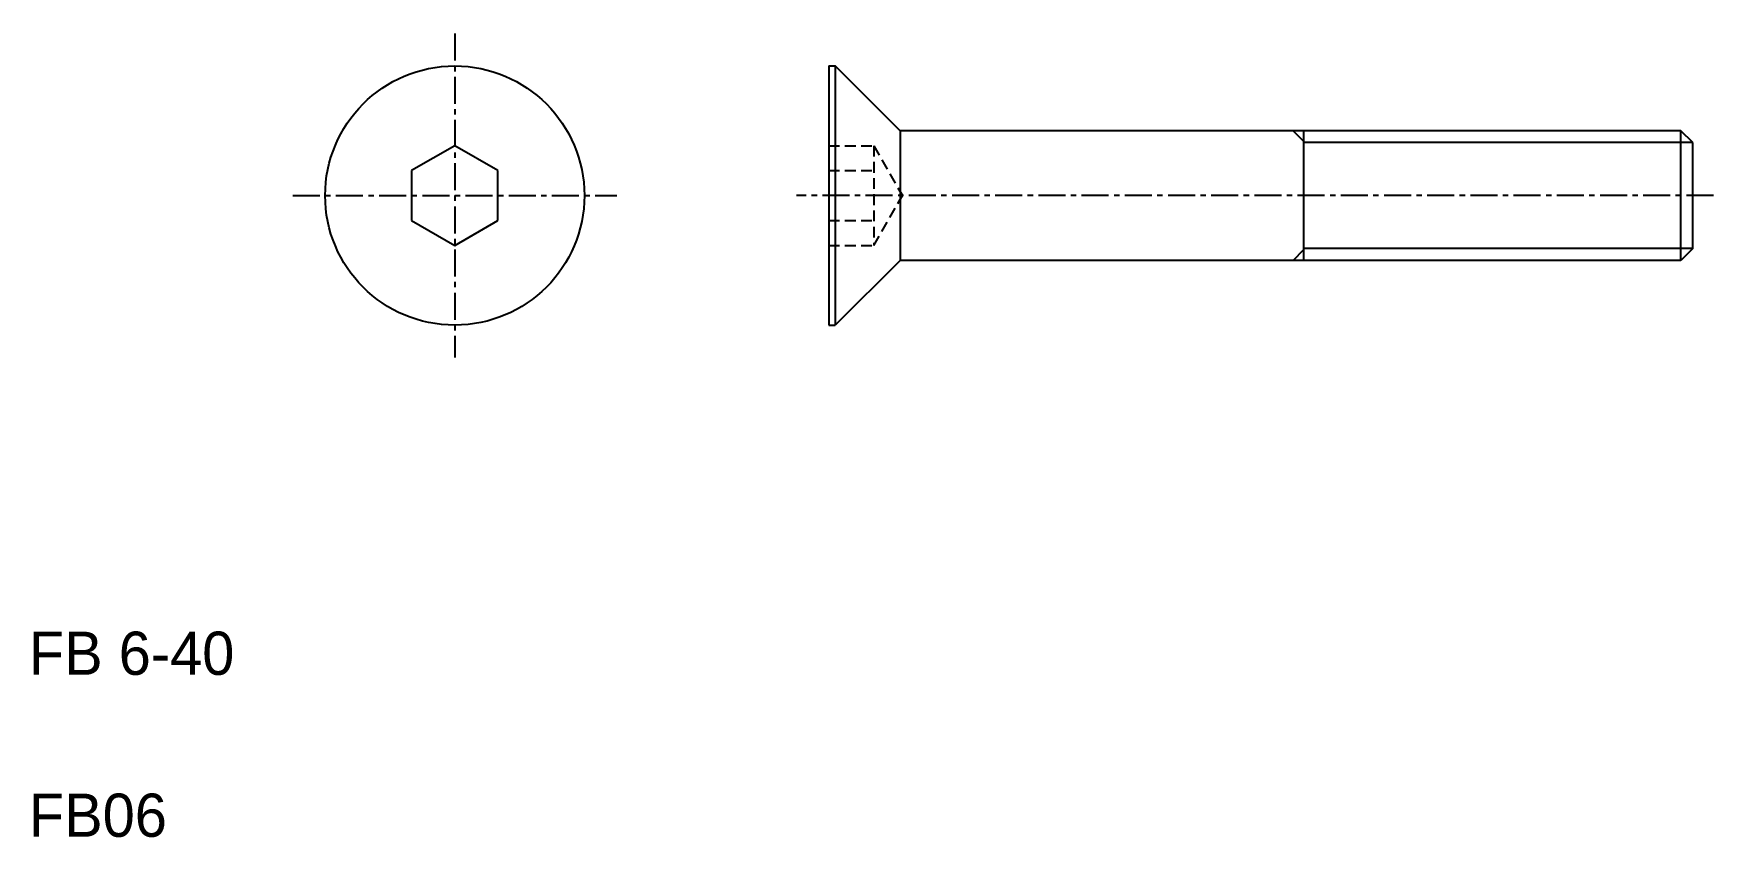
# Model space of a CAD drawing. Extents: x 5.2 to 83, y 5 to 42.2.
import ezdxf

# ---------------------------------------------------------------- set-up
doc = ezdxf.new("R2010")
doc.units = 0
doc.linetypes.add('CENTER', pattern=[2, 1.25, -0.25, 0.25, -0.25])
doc.linetypes.add('DASHED', pattern=[0.75, 0.5, -0.25])
doc.layers.get('0').update_dxf_attribs({"linetype": 'CONTINUOUS'})
doc.layers.add('CENTER', color=1, linetype='CENTER')

msp = doc.modelspace()

# ---------------------------------------------------------------- linework, layer by layer
at = {"color": 7, "linetype": 'CONTINUOUS'}
for p, q in [((42.034, 40.694), (42.334, 40.694)), ((42.034, 40.694), (42.034, 28.694)), ((42.334, 40.694), (42.334, 28.694)), ((45.334, 37.694), (42.334, 40.694)), ((81.492, 37.694), (45.334, 37.694)), ((45.334, 37.694), (45.334, 31.694)), ((64.034, 31.694), (64.034, 37.694)), ((81.492, 31.694), (81.492, 37.694)), ((82.034, 37.152), (81.492, 37.694)), ((24.719, 37.003), (22.719, 35.849)), ((26.719, 35.849), (24.719, 37.003)), ((82.034, 32.235), (82.034, 37.152)), ((22.719, 35.849), (22.719, 33.539)), ((26.719, 33.539), (26.719, 35.849)), ((22.719, 33.539), (24.719, 32.384)), ((24.719, 32.384), (26.719, 33.539)), ((82.034, 32.235), (81.492, 31.694)), ((45.334, 31.694), (42.334, 28.694)), ((81.492, 31.694), (45.334, 31.694)), ((42.034, 28.694), (42.334, 28.694))]:
    msp.add_line(p, q, dxfattribs=at)
at = {"color": 3, "linetype": 'CONTINUOUS'}
for p, q in [((63.534, 37.694), (64.034, 37.194)), ((82.034, 37.152), (64.034, 37.152)), ((63.534, 31.694), (64.034, 32.194)), ((82.034, 32.235), (64.034, 32.235))]:
    msp.add_line(p, q, dxfattribs=at)
at = {"color": 3, "linetype": 'DASHED'}
for p, q in [((42.034, 37.003), (44.114, 37.003)), ((44.114, 37.003), (44.114, 32.384)), ((44.114, 37.003), (45.447, 34.694)), ((42.034, 35.849), (44.114, 35.849)), ((44.114, 32.384), (45.447, 34.694)), ((42.034, 33.539), (44.114, 33.539)), ((42.034, 32.384), (44.114, 32.384))]:
    msp.add_line(p, q, dxfattribs=at)
at = {"color": 7, "linetype": 'CONTINUOUS'}
msp.add_circle((24.719, 34.694), 6, dxfattribs=at)
at = {"layer": 'CENTER', "color": 1, "linetype": 'CENTER'}
for p, q in [((24.719, 42.194), (24.719, 27.194)), ((17.219, 34.694), (32.219, 34.694)), ((82.992, 34.694), (40.534, 34.694))]:
    msp.add_line(p, q, dxfattribs=at)

# ---------------------------------------------------------------- texts
at = {"color": 7, "linetype": 'CONTINUOUS'}
for s, p in [('FB 6-40', (5, 12.5)), ('FB06', (5, 5))]:
    msp.add_text(s, height=2, dxfattribs=at).set_placement(p)

doc.saveas('drawing.dxf')
